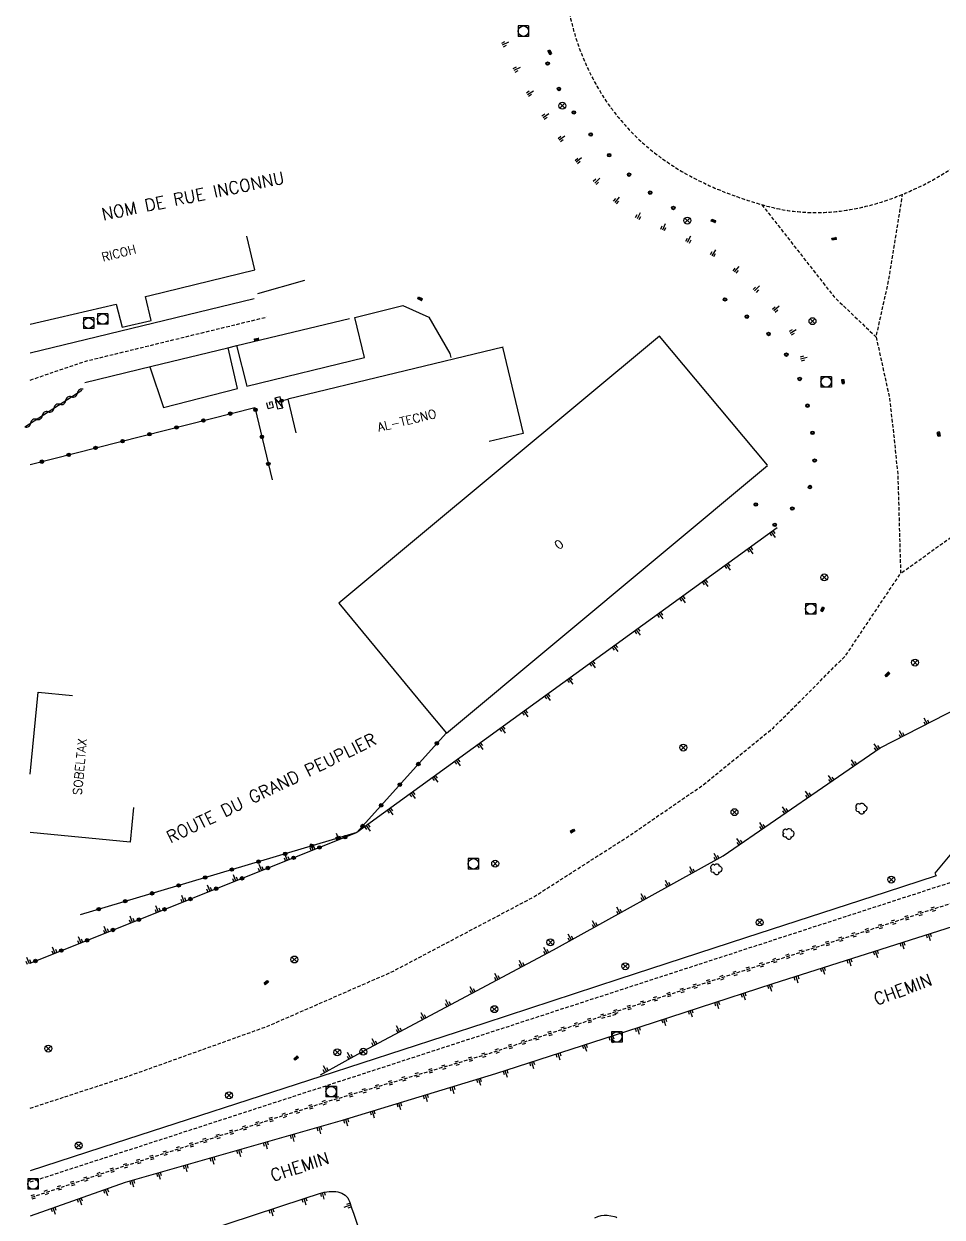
# Model space of a CAD drawing. Header units: millimetres. Extents: x 132999 to 134001, y 131000 to 132000.
# Drawn here: x 132999.1 to 133131.2, y 131480.1 to 131651.8 of the extents above; entities that cross this region are included whole.
import ezdxf
from ezdxf.enums import TextEntityAlignment as Align

# ---------------------------------------------------------------- set-up
doc = ezdxf.new("R2010")
doc.units = ezdxf.units.MM
doc.linetypes.add('DASHED', pattern=[0.75, 0.5, -0.25])
doc.layers.get('0').update_dxf_attribs({"linetype": 'CONTINUOUS'})
for name, color, linetype in [('W0001', 6, 'DASHED'), ('W0008', 7, 'CONTINUOUS'), ('W0100', 7, 'CONTINUOUS'), ('W0112', 1, 'DASHED'), ('W0211', 2, 'CONTINUOUS'), ('W0220', 5, 'DASHED'), ('W0300', 7, 'CONTINUOUS'), ('W0302', 3, 'CONTINUOUS'), ('W0310', 3, 'CONTINUOUS'), ('W0322', 7, 'CONTINUOUS'), ('W0400', 7, 'CONTINUOUS'), ('W0420', 7, 'CONTINUOUS'), ('W0432', 7, 'CONTINUOUS'), ('W0469', 7, 'CONTINUOUS'), ('W0984', 7, 'CONTINUOUS'), ('W0989', 7, 'CONTINUOUS'), ('W0991', 7, 'CONTINUOUS')]:
    doc.layers.add(name, color=color, linetype=linetype)
doc.styles.get("Standard").update_dxf_attribs({"font": 'romans.shx', "width": 0.85})

# ---------------------------------------------------------------- blocks, each defined once
blk = doc.blocks.new('t211o')
at = {"color": 0, "linetype": 'Continuous'}
for p, q in [((-0.29, 0.5), (-0.29, 0)), ((0, 1), (0, 0)), ((0.29, 0.5), (0.29, 0))]:
    blk.add_line(p, q, dxfattribs=at)
blk = doc.blocks.new('T400')
for p, q in [((-0.15, 0.3), (0.15, 0.3)), ((-0.15, -0.25), (-0.15, 0.3)), ((-0.15, 0.15), (0.15, 0.15)), ((-0.15, 0), (0.15, 0)), ((0.15, 0.3), (0.15, -0.25)), ((-0.15, -0.15), (0.15, -0.15)), ((-0.15, -0.25), (-0.15, -0.3)), ((-0.15, -0.3), (0.15, -0.3)), ((0.15, -0.3), (0.15, -0.25))]:
    blk.add_line(p, q)
blk = doc.blocks.new('T420')
for p, q in [((0.75, 0.75), (-0.75, 0.75)), ((-0.75, 0.75), (-0.75, -0.75)), ((0.75, 0.75), (0.75, -0.75)), ((0.75, -0.75), (-0.75, -0.75))]:
    blk.add_line(p, q)
blk.add_ellipse((0, 0), major_axis=(-0.53, 0.53), ratio=1, start_param=3.926991, end_param=10.210176)
blk = doc.blocks.new('T300')
for p, q in [((-0.8, 0.51), (-0.86, 0.34)), ((-0.86, 0.34), (-0.86, 0.17)), ((-0.86, 0.17), (-0.74, 0.06)), ((-0.69, 0.63), (-0.8, 0.51)), ((-0.8, -0.06), (-0.74, 0.06)), ((-0.74, 0.06), (-0.69, 0.11)), ((-0.57, 0.69), (-0.69, 0.63)), ((-0.46, 0.69), (-0.57, 0.69)), ((-0.29, 0.63), (-0.46, 0.69)), ((-0.29, 0.63), (-0.17, 0.74)), ((-0.23, 0.57), (-0.29, 0.63)), ((-0.17, 0.74), (-0.06, 0.8)), ((-0.06, 0.8), (0.06, 0.8)), ((0.06, 0.8), (0.23, 0.74)), ((0.23, 0.74), (0.34, 0.63)), ((0.34, 0.63), (0.4, 0.51)), ((0.46, 0.46), (0.34, 0.46)), ((0.4, 0.51), (0.4, 0.46)), ((0.57, 0.4), (0.46, 0.46)), ((0.57, 0.4), (0.69, 0.29)), ((0.69, 0.29), (0.74, 0.17)), ((0.74, 0.06), (0.69, -0.17)), ((0.74, 0.17), (0.74, 0.06)), ((-0.8, -0.17), (-0.8, -0.06)), ((-0.8, -0.23), (-0.8, -0.17)), ((-0.74, -0.34), (-0.8, -0.23)), ((-0.69, -0.4), (-0.74, -0.34)), ((-0.51, -0.46), (-0.69, -0.4)), ((-0.4, -0.46), (-0.51, -0.46)), ((-0.4, -0.46), (-0.34, -0.46)), ((-0.34, -0.46), (-0.34, -0.4)), ((-0.34, -0.51), (-0.34, -0.46)), ((-0.29, -0.63), (-0.34, -0.51)), ((-0.17, -0.74), (-0.29, -0.63)), ((-0.06, -0.8), (-0.17, -0.74)), ((0.06, -0.8), (-0.06, -0.8)), ((0.17, -0.74), (0.06, -0.8)), ((0.23, -0.69), (0.17, -0.74)), ((0.29, -0.46), (0.23, -0.46)), ((0.29, -0.63), (0.23, -0.69)), ((0.46, -0.4), (0.29, -0.46)), ((0.34, -0.51), (0.29, -0.63)), ((0.34, -0.51), (0.34, -0.46)), ((0.57, -0.34), (0.46, -0.4)), ((0.63, -0.29), (0.57, -0.34)), ((0.69, -0.17), (0.63, -0.29))]:
    blk.add_line(p, q)
blk = doc.blocks.new('T432')
at = {"flags": 128}
for points in [[(-0.4, 2.1), (-0.4, 1.3)], [(-0.39, 2.1), (0.41, 2.1)], [(0.8, 0.8), (-0.8, 0.8)], [(-0.8, 0.8), (-0.8, 0)], [(0.8, 0.8), (-0.8, 0)], [(-0.8, 0), (0.8, 0)], [(-0.4, 1.3), (0.4, 1.3)], [(0, 1.7), (0.4, 1.7)], [(0.4, 1.3), (0.4, 1.7)], [(0.8, 0), (0.8, 0.8)]]:
    blk.add_lwpolyline(points, dxfattribs=at)
blk = doc.blocks.new('t322o')
at = {"color": 0, "linetype": 'Continuous'}
for radius in [0.25, 0.15]:
    blk.add_circle((0, 0), radius, dxfattribs=at)
blk = doc.blocks.new('t310o')
at = {"color": 0, "linetype": 'Continuous'}
for centre, start, end in [((-0.5, 0.38), 216.8699, 323.1304), ((0.5, -0.37), 36.8699, 143.1303)]:
    blk.add_arc(centre, 0.625, start, end, dxfattribs=at)
blk = doc.blocks.new('t220o')
at = {"color": 0, "linetype": 'Continuous'}
for p, q in [((-0.25, 0.25), (0.25, 0.25)), ((-0.25, -0.25), (0.25, -0.25))]:
    blk.add_line(p, q, dxfattribs=at)
blk = doc.blocks.new('T469')
at = {"color": 0, "linetype": 'Continuous', "flags": 128}
for points in [[(-0.35, 0.35), (0.35, -0.35)], [(-0.35, -0.35), (0.35, 0.35)]]:
    blk.add_lwpolyline(points, dxfattribs=at)
at = {"color": 0, "linetype": 'Continuous'}
blk.add_circle((0, 0), 0.5, dxfattribs=at)

msp = doc.modelspace()

# ---------------------------------------------------------------- linework, layer by layer
at = {"layer": 'W0001', "flags": 128}
msp.add_lwpolyline([(133089.61, 131689.07), (133089.35, 131688.9), (133089.1, 131688.72), (133088.84, 131688.54), (133088.59, 131688.35), (133088.35, 131688.17), (133088.1, 131687.98), (133087.86, 131687.79), (133087.62, 131687.59), (133087.38, 131687.4), (133087.15, 131687.2), (133086.92, 131687), (133086.69, 131686.8), (133086.46, 131686.59), (133086.24, 131686.38), (133086.02, 131686.17), (133085.8, 131685.96), (133085.58, 131685.75), (133085.37, 131685.53), (133085.16, 131685.31), (133084.95, 131685.09), (133084.75, 131684.87), (133084.55, 131684.64), (133084.35, 131684.41), (133084.15, 131684.18), (133083.96, 131683.95), (133083.77, 131683.71), (133083.58, 131683.48), (133083.39, 131683.24), (133083.21, 131683), (133083.03, 131682.75), (133082.86, 131682.51), (133082.68, 131682.26), (133082.51, 131682.01), (133082.35, 131681.76), (133082.18, 131681.5), (133082.02, 131681.25), (133081.86, 131680.99), (133081.71, 131680.73), (133081.56, 131680.46), (133081.41, 131680.2), (133081.26, 131679.93), (133081.12, 131679.67), (133080.98, 131679.4), (133080.84, 131679.12), (133080.71, 131678.85), (133080.58, 131678.57), (133080.45, 131678.3), (133080.32, 131678.02), (133080.2, 131677.74), (133080.08, 131677.45), (133079.97, 131677.17), (133079.85, 131676.88), (133079.74, 131676.6), (133079.64, 131676.31), (133079.53, 131676.01), (133079.43, 131675.72), (133079.34, 131675.43), (133079.24, 131675.13), (133079.15, 131674.83), (133079.06, 131674.54), (133078.98, 131674.26), (133078.91, 131673.99), (133078.83, 131673.72), (133078.76, 131673.44), (133078.68, 131673.17), (133078.61, 131672.9), (133078.54, 131672.62), (133078.47, 131672.35), (133078.4, 131672.08), (133078.33, 131671.8), (133078.27, 131671.53), (133078.2, 131671.26), (133078.14, 131670.98), (133078.08, 131670.71), (133078.02, 131670.43), (133077.96, 131670.16), (133077.9, 131669.88), (133077.84, 131669.61), (133077.79, 131669.33), (133077.74, 131669.06), (133077.68, 131668.78), (133077.63, 131668.51), (133077.59, 131668.23), (133077.54, 131667.95), (133077.49, 131667.68), (133077.45, 131667.4), (133077.41, 131667.12), (133077.36, 131666.85), (133077.32, 131666.57), (133077.29, 131666.29), (133077.25, 131666.02), (133077.22, 131665.74), (133077.18, 131665.46), (133077.15, 131665.18), (133077.12, 131664.91), (133077.09, 131664.63), (133077.07, 131664.35), (133077.04, 131664.07), (133077.02, 131663.79), (133077, 131663.51), (133076.98, 131663.24), (133076.96, 131662.96), (133076.95, 131662.68), (133076.93, 131662.4), (133076.92, 131662.12), (133076.91, 131661.84), (133076.9, 131661.56), (133076.9, 131661.28), (133076.89, 131661), (133076.89, 131660.72), (133076.89, 131660.44), (133076.89, 131660.16), (133076.9, 131659.88), (133076.9, 131659.6), (133076.91, 131659.32), (133076.92, 131659.04), (133076.93, 131658.76), (133076.95, 131658.48), (133076.97, 131658.19), (133076.98, 131657.91), (133077, 131657.63), (133077.03, 131657.35), (133077.05, 131657.07), (133077.08, 131656.79), (133077.11, 131656.51), (133077.14, 131656.23), (133077.17, 131655.95), (133077.21, 131655.66), (133077.25, 131655.38), (133077.29, 131655.1), (133077.33, 131654.82), (133077.38, 131654.54), (133077.42, 131654.26), (133077.47, 131653.98), (133077.53, 131653.7), (133077.58, 131653.42), (133077.64, 131653.13), (133077.7, 131652.85), (133077.76, 131652.57), (133077.82, 131652.29), (133077.89, 131652.01), (133077.96, 131651.73), (133078.03, 131651.45), (133078.11, 131651.17), (133078.18, 131650.89), (133078.26, 131650.61), (133078.34, 131650.33), (133078.43, 131650.05), (133078.51, 131649.77), (133078.6, 131649.49), (133078.7, 131649.21), (133078.79, 131648.94), (133078.89, 131648.66), (133078.99, 131648.38), (133079.09, 131648.1), (133079.19, 131647.82), (133079.3, 131647.55), (133079.41, 131647.27), (133079.52, 131646.99), (133079.64, 131646.72), (133079.76, 131646.44), (133079.88, 131646.16), (133080, 131645.89), (133080.13, 131645.61), (133080.26, 131645.34), (133080.39, 131645.06), (133080.52, 131644.79), (133080.66, 131644.52), (133080.8, 131644.24), (133080.94, 131643.97), (133081.09, 131643.7), (133081.23, 131643.42), (133081.38, 131643.15), (133081.54, 131642.88), (133081.69, 131642.61), (133081.85, 131642.34), (133082.01, 131642.08), (133082.17, 131641.81), (133082.34, 131641.55), (133082.5, 131641.29), (133082.67, 131641.03), (133082.84, 131640.78), (133083.01, 131640.53), (133083.18, 131640.28), (133083.36, 131640.03), (133083.53, 131639.79), (133083.71, 131639.54), (133083.89, 131639.3), (133084.08, 131639.06), (133084.26, 131638.83), (133084.44, 131638.59), (133084.63, 131638.36), (133084.82, 131638.13), (133085.01, 131637.91), (133085.2, 131637.68), (133085.4, 131637.46), (133085.59, 131637.24), (133085.79, 131637.02), (133085.99, 131636.81), (133086.19, 131636.59), (133086.39, 131636.38), (133086.59, 131636.17), (133086.8, 131635.97), (133087, 131635.76), (133087.21, 131635.56), (133087.42, 131635.36), (133087.63, 131635.16), (133087.84, 131634.96), (133088.05, 131634.77), (133088.27, 131634.58), (133088.49, 131634.39), (133088.7, 131634.2), (133088.92, 131634.02), (133089.14, 131633.84), (133089.36, 131633.65), (133089.58, 131633.48), (133089.81, 131633.3), (133090.03, 131633.12), (133090.26, 131632.95), (133090.49, 131632.78), (133090.71, 131632.61), (133090.94, 131632.45), (133091.17, 131632.28), (133091.4, 131632.12), (133091.64, 131631.96), (133091.87, 131631.8), (133092.11, 131631.64), (133092.34, 131631.49), (133092.58, 131631.34), (133092.82, 131631.19), (133093.06, 131631.04), (133093.29, 131630.89), (133093.54, 131630.74), (133093.78, 131630.6), (133094.02, 131630.46), (133094.26, 131630.32), (133094.51, 131630.18), (133094.75, 131630.05), (133095, 131629.91), (133095.25, 131629.78), (133095.49, 131629.65), (133095.74, 131629.52), (133095.99, 131629.39), (133096.24, 131629.26), (133096.49, 131629.14), (133096.74, 131629.02), (133097, 131628.9), (133097.25, 131628.78), (133097.5, 131628.66), (133097.76, 131628.54), (133098.01, 131628.43), (133098.27, 131628.32), (133098.52, 131628.2), (133098.78, 131628.09), (133099.04, 131627.98), (133099.3, 131627.88), (133099.56, 131627.77), (133099.82, 131627.67), (133100.08, 131627.56), (133100.34, 131627.46), (133100.6, 131627.36), (133100.86, 131627.26), (133101.12, 131627.17), (133101.39, 131627.07), (133101.65, 131626.97), (133101.92, 131626.88), (133102.18, 131626.79), (133102.45, 131626.7), (133102.71, 131626.61), (133102.98, 131626.52), (133103.24, 131626.43), (133103.51, 131626.35), (133103.78, 131626.26), (133104.05, 131626.18), (133104.32, 131626.09), (133104.58, 131626.01), (133104.85, 131625.93), (133105.12, 131625.85), (133105.4, 131625.77), (133105.69, 131625.69), (133105.99, 131625.61), (133106.29, 131625.53), (133106.58, 131625.46), (133106.88, 131625.39), (133107.18, 131625.32), (133107.47, 131625.26), (133107.77, 131625.2), (133108.07, 131625.14), (133108.36, 131625.09), (133108.66, 131625.04), (133108.96, 131624.99), (133109.25, 131624.95), (133109.55, 131624.91), (133109.84, 131624.87), (133110.14, 131624.84), (133110.44, 131624.81), (133110.73, 131624.78), (133111.03, 131624.76), (133111.32, 131624.74), (133111.62, 131624.72), (133111.91, 131624.71), (133112.2, 131624.7), (133112.5, 131624.69), (133112.79, 131624.68), (133113.08, 131624.68), (133113.38, 131624.68), (133113.67, 131624.69), (133113.96, 131624.7), (133114.25, 131624.71), (133114.54, 131624.72), (133114.83, 131624.74), (133115.12, 131624.76), (133115.41, 131624.78), (133115.7, 131624.8), (133115.99, 131624.83), (133116.28, 131624.86), (133116.57, 131624.9), (133116.85, 131624.93), (133117.14, 131624.97), (133117.43, 131625.01), (133117.71, 131625.06), (133118, 131625.11), (133118.28, 131625.16), (133118.57, 131625.21), (133118.85, 131625.26), (133119.13, 131625.32), (133119.42, 131625.38), (133119.7, 131625.44), (133119.98, 131625.51), (133120.26, 131625.58), (133120.54, 131625.65), (133120.82, 131625.72), (133121.1, 131625.79), (133121.38, 131625.87), (133121.66, 131625.95), (133121.93, 131626.03), (133122.21, 131626.11), (133122.49, 131626.2), (133122.76, 131626.29), (133123.04, 131626.38), (133123.31, 131626.47), (133123.59, 131626.57), (133123.86, 131626.66), (133124.13, 131626.76), (133124.4, 131626.86), (133124.67, 131626.97), (133124.94, 131627.07), (133125.21, 131627.18), (133125.47, 131627.28), (133125.74, 131627.39), (133126, 131627.5), (133126.26, 131627.61), (133126.52, 131627.73), (133126.78, 131627.84), (133127.04, 131627.96), (133127.3, 131628.08), (133127.56, 131628.2), (133127.82, 131628.32), (133128.07, 131628.44), (133128.33, 131628.57), (133128.58, 131628.69), (133128.83, 131628.82), (133129.08, 131628.95), (133129.33, 131629.08), (133129.58, 131629.21), (133129.83, 131629.35), (133130.07, 131629.49), (133130.32, 131629.62), (133130.56, 131629.76), (133130.81, 131629.9), (133131.05, 131630.05), (133131.29, 131630.19), (133131.53, 131630.34), (133131.77, 131630.49), (133132, 131630.64), (133132.24, 131630.79), (133132.48, 131630.94), (133132.71, 131631.1), (133132.94, 131631.25), (133133.17, 131631.41), (133133.4, 131631.57), (133133.63, 131631.73), (133133.86, 131631.9), (133134.09, 131632.06), (133134.31, 131632.23), (133134.54, 131632.4), (133134.76, 131632.57), (133134.98, 131632.74), (133135.2, 131632.91), (133135.42, 131633.09), (133135.64, 131633.26), (133135.85, 131633.44), (133136.07, 131633.62), (133136.28, 131633.81), (133136.5, 131633.99), (133136.71, 131634.17), (133136.92, 131634.36), (133137.13, 131634.55), (133137.33, 131634.74), (133137.54, 131634.93), (133137.74, 131635.13), (133137.95, 131635.32), (133138.15, 131635.52), (133138.35, 131635.72), (133138.55, 131635.92), (133138.75, 131636.12), (133138.95, 131636.32), (133139.14, 131636.53), (133139.33, 131636.74), (133139.53, 131636.95), (133139.72, 131637.16), (133139.91, 131637.37), (133140.1, 131637.58), (133140.28, 131637.8), (133140.47, 131638.02), (133140.65, 131638.23), (133140.84, 131638.46), (133141.02, 131638.68), (133141.2, 131638.9), (133141.38, 131639.13), (133141.55, 131639.35), (133141.73, 131639.58), (133141.9, 131639.81), (133142.08, 131640.04), (133142.25, 131640.28), (133142.42, 131640.51), (133142.58, 131640.75), (133142.75, 131640.99), (133142.92, 131641.23), (133143.08, 131641.47), (133143.25, 131641.72), (133143.41, 131641.97), (133143.57, 131642.22), (133143.73, 131642.46), (133143.88, 131642.71), (133144.03, 131642.97), (133144.18, 131643.22), (133144.33, 131643.47), (133144.48, 131643.72), (133144.62, 131643.98), (133144.76, 131644.23), (133144.9, 131644.49), (133145.04, 131644.75), (133145.17, 131645.01), (133145.3, 131645.26), (133145.43, 131645.52), (133145.56, 131645.78), (133145.68, 131646.05), (133145.8, 131646.31), (133145.92, 131646.57), (133146.04, 131646.83), (133146.16, 131647.1), (133146.27, 131647.36), (133146.38, 131647.63), (133146.48, 131647.9), (133146.59, 131648.17), (133146.69, 131648.43), (133146.79, 131648.7), (133146.89, 131648.97), (133146.99, 131649.24), (133147.08, 131649.51), (133147.17, 131649.79), (133147.26, 131650.06), (133147.34, 131650.33), (133147.43, 131650.61), (133147.51, 131650.88), (133147.59, 131651.16), (133147.66, 131651.43), (133147.74, 131651.71), (133147.81, 131651.99), (133147.88, 131652.27), (133147.95, 131652.55), (133148.01, 131652.82), (133148.07, 131653.1), (133148.13, 131653.39), (133148.19, 131653.67), (133148.24, 131653.95), (133148.29, 131654.23), (133148.34, 131654.51), (133148.39, 131654.8), (133148.44, 131655.08), (133148.48, 131655.37), (133148.52, 131655.65), (133148.56, 131655.94), (133148.59, 131656.22), (133148.63, 131656.51), (133148.66, 131656.8), (133148.69, 131657.08), (133148.71, 131657.37), (133148.74, 131657.66), (133148.76, 131657.95), (133148.78, 131658.24), (133148.8, 131658.53), (133148.81, 131658.82), (133148.82, 131659.11), (133148.83, 131659.4), (133148.84, 131659.69), (133148.85, 131659.99), (133148.85, 131660.28), (133148.85, 131660.57), (133148.85, 131660.87), (133148.85, 131661.16), (133148.84, 131661.45), (133148.83, 131661.74), (133148.82, 131662.03), (133148.81, 131662.32), (133148.8, 131662.61), (133148.78, 131662.89), (133148.76, 131663.18), (133148.75, 131663.47), (133148.72, 131663.76), (133148.7, 131664.04), (133148.67, 131664.33), (133148.65, 131664.61), (133148.62, 131664.9), (133148.59, 131665.18), (133148.55, 131665.46), (133148.52, 131665.75), (133148.48, 131666.03), (133148.44, 131666.31), (133148.4, 131666.59), (133148.35, 131666.87), (133148.31, 131667.15), (133148.26, 131667.43), (133148.21, 131667.71), (133148.16, 131667.99), (133148.1, 131668.27), (133148.05, 131668.55), (133147.99, 131668.83), (133147.93, 131669.1), (133147.87, 131669.38), (133147.8, 131669.65), (133147.74, 131669.93), (133147.67, 131670.2), (133147.6, 131670.48), (133147.53, 131670.75), (133147.45, 131671.02), (133147.37, 131671.29), (133147.29, 131671.57), (133147.21, 131671.84), (133147.13, 131672.11), (133147.04, 131672.38), (133146.96, 131672.64), (133146.87, 131672.91), (133146.78, 131673.18), (133146.68, 131673.45), (133146.59, 131673.71), (133146.49, 131673.98), (133146.39, 131674.24), (133146.29, 131674.51), (133146.18, 131674.77), (133146.08, 131675.03), (133145.97, 131675.29), (133145.86, 131675.56), (133145.74, 131675.82), (133145.63, 131676.08), (133145.51, 131676.34), (133145.39, 131676.59), (133145.27, 131676.85), (133145.15, 131677.11), (133145.02, 131677.36), (133144.9, 131677.62), (133144.77, 131677.87), (133144.64, 131678.13), (133144.5, 131678.38), (133144.37, 131678.63), (133144.23, 131678.88), (133144.09, 131679.13), (133143.95, 131679.38), (133143.8, 131679.63), (133143.66, 131679.88), (133143.51, 131680.13), (133143.36, 131680.37), (133143.2, 131680.62), (133143.05, 131680.86), (133142.89, 131681.11), (133142.73, 131681.35), (133142.57, 131681.59), (133142.41, 131681.83), (133142.24, 131682.07), (133142.08, 131682.31), (133141.91, 131682.55), (133141.74, 131682.79), (133141.56, 131683.03), (133141.39, 131683.26), (133141.21, 131683.49), (133141.04, 131683.73), (133140.86, 131683.96), (133140.68, 131684.18), (133140.5, 131684.41), (133140.31, 131684.64), (133140.13, 131684.86), (133139.94, 131685.08), (133139.76, 131685.31), (133139.57, 131685.53), (133139.38, 131685.74), (133139.18, 131685.96), (133138.99, 131686.17), (133138.8, 131686.39), (133138.6, 131686.6), (133138.4, 131686.81), (133138.2, 131687.02), (133138, 131687.22), (133137.79, 131687.43), (133137.59, 131687.63), (133137.38, 131687.83), (133137.18, 131688.03), (133136.97, 131688.23), (133136.75, 131688.43), (133136.54, 131688.62), (133136.33, 131688.81), (133136.11, 131689), (133135.89, 131689.19), (133135.67, 131689.38), (133135.45, 131689.56), (133135.23, 131689.74), (133135, 131689.93), (133134.77, 131690.1), (133134.55, 131690.28), (133134.32, 131690.46), (133134.08, 131690.63), (133133.85, 131690.8), (133133.62, 131690.97), (133133.38, 131691.13), (133133.14, 131691.3), (133132.9, 131691.46), (133132.66, 131691.62), (133132.41, 131691.78), (133132.17, 131691.94), (133131.92, 131692.09), (133131.67, 131692.24), (133131.42, 131692.39), (133131.17, 131692.54), (133130.92, 131692.68), (133130.66, 131692.83), (133130.4, 131692.97), (133130.15, 131693.1), (133129.88, 131693.24), (133129.62, 131693.37), (133129.36, 131693.5), (133129.09, 131693.63), (133128.83, 131693.76), (133128.56, 131693.88), (133128.29, 131694), (133128.01, 131694.12), (133127.74, 131694.24), (133127.46, 131694.35), (133127.19, 131694.47), (133126.91, 131694.57), (133126.63, 131694.68), (133126.35, 131694.78), (133126.06, 131694.89), (133125.78, 131694.99), (133125.49, 131695.08), (133125.2, 131695.18), (133124.91, 131695.27), (133124.62, 131695.36), (133124.33, 131695.44), (133124.03, 131695.53), (133123.75, 131695.6), (133123.47, 131695.68), (133123.18, 131695.75), (133122.9, 131695.83), (133122.62, 131695.9), (133122.33, 131695.96), (133122.05, 131696.03), (133121.77, 131696.09), (133121.49, 131696.16), (133121.2, 131696.22), (133120.92, 131696.27), (133120.64, 131696.33), (133120.35, 131696.38), (133120.07, 131696.44), (133119.79, 131696.49), (133119.5, 131696.53), (133119.22, 131696.58), (133118.94, 131696.62), (133118.66, 131696.67), (133118.37, 131696.71), (133118.09, 131696.74), (133117.81, 131696.78), (133117.52, 131696.81), (133117.24, 131696.85), (133116.96, 131696.88), (133116.68, 131696.9), (133116.39, 131696.93), (133116.11, 131696.95), (133115.83, 131696.98), (133115.55, 131697), (133115.26, 131697.01), (133114.98, 131697.03), (133114.7, 131697.04), (133114.42, 131697.05), (133114.14, 131697.06), (133113.85, 131697.07), (133113.57, 131697.08), (133113.29, 131697.08), (133113.01, 131697.08), (133112.73, 131697.08), (133112.45, 131697.08), (133112.16, 131697.07), (133111.88, 131697.07), (133111.6, 131697.06), (133111.32, 131697.05), (133111.04, 131697.04), (133110.76, 131697.02), (133110.48, 131697), (133110.2, 131696.98), (133109.92, 131696.96), (133109.64, 131696.94), (133109.36, 131696.92), (133109.08, 131696.89), (133108.8, 131696.86), (133108.52, 131696.83), (133108.24, 131696.79), (133107.96, 131696.76), (133107.68, 131696.72), (133107.4, 131696.68), (133107.13, 131696.64), (133106.85, 131696.6), (133106.57, 131696.55), (133106.29, 131696.5), (133106.01, 131696.46), (133105.74, 131696.4), (133105.46, 131696.35), (133105.18, 131696.29), (133104.91, 131696.24), (133104.63, 131696.18), (133104.35, 131696.12), (133104.08, 131696.05), (133103.8, 131695.99), (133103.53, 131695.92), (133103.25, 131695.85), (133102.98, 131695.78), (133102.7, 131695.7), (133102.43, 131695.63), (133102.15, 131695.55), (133101.88, 131695.47), (133101.61, 131695.39), (133101.33, 131695.3), (133101.06, 131695.22), (133100.79, 131695.13), (133100.52, 131695.04), (133100.24, 131694.95), (133099.97, 131694.85), (133099.7, 131694.76), (133099.43, 131694.66), (133099.16, 131694.56), (133098.89, 131694.46), (133098.62, 131694.36), (133098.35, 131694.25), (133098.08, 131694.14), (133097.81, 131694.03), (133097.54, 131693.92), (133097.27, 131693.81), (133097.01, 131693.69), (133096.74, 131693.58), (133096.47, 131693.46), (133095.92, 131693.21), (133089.87, 131689.25)], close=True, dxfattribs=at)
for points in [[(133105.27, 131625.81), (133115.66, 131612.56), (133121.72, 131606.76), (133123.55, 131615), (133125.53, 131627.31)], [(133000, 131600.58), (133008.01, 131603.31), (133034.05, 131609.66)], [(133121.72, 131606.76), (133123.61, 131598.15), (133124.32, 131592.05), (133124.84, 131586.86), (133125.24, 131572.75), (133136.05, 131580.51), (133140.5, 131585.37), (133143.58, 131589.01), (133145.27, 131592.23), (133146.99, 131595.88), (133148.72, 131598.33), (133151.7, 131601.23), (133154.12, 131603.09), (133158.12, 131605.35), (133161.08, 131606.33), (133165.03, 131607.03), (133171.05, 131607.75), (133175.87, 131608.28)], [(133000, 131495.8), (133014.37, 131500.5), (133034.05, 131507.55), (133052.03, 131515.41), (133072.36, 131526.15), (133086.02, 131534.88), (133096.77, 131542.27), (133106.95, 131550.55), (133117.34, 131560.93), (133125.24, 131572.75)], [(133000, 131485.18), (133030.73, 131495.17), (133116.19, 131523.01), (133149.43, 131533.81), (133167.7, 131539.74)]]:
    msp.add_lwpolyline(points, dxfattribs=at)
at = {"layer": 'W0008', "flags": 128}
for points in [[(133032.22, 131612.28), (133000, 131604.44)], [(133029.69, 131605.54), (133031.14, 131599.68), (133048.08, 131603.83), (133046.69, 131609.58), (133053.6, 131611.31), (133057.37, 131609.64), (133060.39, 131604.4), (133060.54, 131603.83)], [(133007.87, 131600.21), (133017.5, 131602.56), (133028.42, 131605.2), (133029.71, 131605.56), (133045.95, 131609.45)], [(133017.22, 131602.49), (133019.16, 131596.64), (133029.81, 131599.36), (133028.45, 131605.2)], [(133179.01, 131596.51), (133171.62, 131586.26), (133159.03, 131568.78), (133152.82, 131560.1), (133136.14, 131536.81), (133130.17, 131529.61), (133130.38, 131529.21), (133123.16, 131526.88), (133102.93, 131520.29), (133084.68, 131514.34), (133065.43, 131508.05), (133041.83, 131500.36), (133012.22, 131490.75), (133000, 131486.76)]]:
    msp.add_lwpolyline(points, dxfattribs=at)
at = {"layer": 'W0100', "flags": 128}
for points in [[(133000, 131608.61), (133012.37, 131611.52), (133013.23, 131608.18), (133017.38, 131609.15), (133016.58, 131612.6), (133017.18, 131612.74), (133032.33, 131616.43), (133031.14, 131621.29)], [(133106.11, 131588.34), (133090.54, 131606.91), (133044.42, 131568.49), (133056.69, 131553.62), (133059.89, 131549.78), (133106.11, 131588.3)], [(133068.03, 131605.32), (133037.06, 131597.82), (133038.23, 131592.96)], [(133067.95, 131605.31), (133070.92, 131592.9), (133066.05, 131591.74)], [(133000, 131543.84), (133001.11, 131555.64), (133006.08, 131555.17)], [(133014.85, 131539.07), (133014.37, 131534.09), (133000, 131535.47)]]:
    msp.add_lwpolyline(points, dxfattribs=at)
at = {"layer": 'W0112', "flags": 128}
msp.add_lwpolyline([(133084.25, 131509.25), (133082.83, 131508.86)], dxfattribs=at)
at = {"layer": 'W0211', "flags": 128}
for points in [[(133107.48, 131579.33), (133097.19, 131571.86), (133046.98, 131535.46)], [(133041.74, 131500.57), (133047.99, 131504.06), (133075.28, 131518.59), (133099.71, 131532.09), (133122.32, 131547.63), (133137.57, 131555.45)], [(133160.88, 131530.26), (133140.04, 131524.25), (133106.84, 131513.68), (133085.64, 131506.79), (133066.96, 131500.73), (133044.88, 131494.01), (133013.67, 131485.1), (133000, 131480.27)], [(133017.66, 131475.63), (133039.39, 131482.79), (133041.61, 131483.52), (133041.96, 131483.62), (133042.31, 131483.7), (133042.67, 131483.77), (133043.02, 131483.81), (133043.33, 131483.82), (133043.65, 131483.82), (133043.95, 131483.79), (133044.26, 131483.75), (133044.54, 131483.68), (133044.81, 131483.57), (133045.06, 131483.43), (133045.3, 131483.27), (133045.49, 131483.08), (133045.67, 131482.87), (133045.81, 131482.63), (133045.92, 131482.38), (133046.29, 131481.33), (133046.5, 131480.69), (133049.24, 131472.38)], [(133081.22, 131480.02), (133081.67, 131480.21), (133082.15, 131480.34), (133082.58, 131480.4), (133083.01, 131480.39), (133083.55, 131480.32), (133084.08, 131480.21), (133084.25, 131480.14), (133084.41, 131480.04)]]:
    msp.add_lwpolyline(points, dxfattribs=at)
at = {"layer": 'W0220', "flags": 128}
msp.add_lwpolyline([(133161.35, 131534.5), (133139.33, 131527.49), (133124.16, 131522.53), (133106.83, 131516.91), (133085.11, 131509.94), (133066.38, 131503.74), (133042.57, 131496.66), (133013.36, 131487.38), (133000, 131482.89)], dxfattribs=at)
at = {"layer": 'W0302', "flags": 128}
msp.add_lwpolyline([(133039.48, 131614.89), (133032.71, 131612.97)], dxfattribs=at)
at = {"layer": 'W0310', "flags": 128}
msp.add_lwpolyline([(132999.21, 131593.84), (133007.43, 131599.13)], dxfattribs=at)
at = {"layer": 'W0322', "flags": 128}
for points in [[(133035.26, 131597.38), (133037.05, 131597.82)], [(133000, 131588.41), (133032.32, 131596.64), (133034.8, 131586.23)], [(133059.85, 131549.78), (133046.98, 131535.46), (133007.18, 131523.64)], [(133000, 131516.68), (133046.94, 131535.45)]]:
    msp.add_lwpolyline(points, dxfattribs=at)

# ---------------------------------------------------------------- block references
at = {"layer": 'W0211'}
for p, rotation in [((133067.92, 131648.76), 295.2029916154211), ((133069.58, 131645.12), 296.6893287992521), ((133071.54, 131641.64), 301.9530609241802), ((133073.79, 131638.33), 305.0054431447975), ((133076.12, 131635.08), 306.5292847336339), ((133078.57, 131631.92), 309.3480531514323), ((133081.22, 131628.92), 313.4628476073413), ((133084.1, 131626.14), 318.8196549660149), ((133087.31, 131623.78), 331.8153341639439), ((133090.96, 131622.15), 336.232411425327), ((133094.55, 131620.38), 333.1850963320279), ((133098.06, 131618.46), 328.2438369384587), ((133101.3, 131616.13), 320.108616739346), ((133104.23, 131613.4), 316.2968948595648), ((133107.01, 131610.53), 311.0825956314376), ((133109.35, 131607.29), 300.064989351513), ((133110.84, 131603.6), 283.7136226331353), ((133106.67, 131578.74), 215.941441832621), ((133103.43, 131576.39), 215.941441832621), ((133100.19, 131574.04), 215.941441832621), ((133096.95, 131571.7), 215.9414418326744), ((133093.72, 131569.35), 215.9414418326744), ((133090.48, 131567), 215.9414418326744), ((133087.24, 131564.65), 215.9414418326744), ((133084, 131562.3), 215.9414418326744), ((133080.76, 131559.96), 215.9414418326744), ((133077.52, 131557.61), 215.9414418326744), ((133074.29, 131555.26), 215.9414418326744), ((133071.05, 131552.91), 215.9414418326744), ((133129.06, 131551.09), 27.15998144985916), ((133067.81, 131550.56), 215.9414418326744), ((133125.5, 131549.26), 27.15998144985916), ((133064.57, 131548.22), 215.9414418326744), ((133121.97, 131547.39), 34.49114876744702), ((133061.33, 131545.87), 215.9414418326744), ((133118.67, 131545.12), 34.49114876744702), ((133058.09, 131543.52), 215.9414418326744), ((133115.38, 131542.86), 34.49114876744702), ((133054.85, 131541.17), 215.9414418326744), ((133112.08, 131540.59), 34.49114876744702), ((133051.62, 131538.83), 215.9414418326744), ((133108.78, 131538.33), 34.49114876744702), ((133044.39, 131534.43), 21.79332545002871), ((133048.38, 131536.48), 215.9414418326744), ((133105.48, 131536.06), 34.49114876744702), ((133040.68, 131532.95), 21.79332545002871), ((133102.19, 131533.8), 34.49114876744702), ((133036.97, 131531.46), 21.79332545002871), ((133098.84, 131531.61), 28.93503401333256), ((133033.25, 131529.98), 21.79332545002871), ((133095.34, 131529.68), 28.93503401333256), ((133029.54, 131528.49), 21.79332545002871), ((133091.84, 131527.74), 28.93503401333256), ((133025.82, 131527.01), 21.79332545002871), ((133022.11, 131525.52), 21.79332545002871), ((133088.34, 131525.81), 28.93503401333256), ((133014.68, 131522.55), 21.79332545002871), ((133018.4, 131524.04), 21.79332545002871), ((133084.84, 131523.87), 28.93503401333256), ((133010.97, 131521.07), 21.79332545002871), ((133081.34, 131521.94), 28.93503401333256), ((133007.25, 131519.58), 21.79332545002871), ((133077.84, 131520), 28.93503401333256), ((133129.26, 131520.82), 197.6635163445361), ((133003.54, 131518.1), 21.79332545002871), ((133074.33, 131518.08), 28.03144623373096), ((133121.64, 131518.39), 197.6635163445361), ((133125.45, 131519.61), 197.6635163445361), ((132999.82, 131516.61), 21.79332545002871), ((133070.8, 131516.2), 28.03144623373096), ((133117.82, 131517.18), 197.6635163445361), ((133067.27, 131514.32), 28.03144623373096), ((133110.2, 131514.75), 197.6635163445361), ((133114.01, 131515.97), 197.6635163445361), ((133063.73, 131512.44), 28.03144623373096), ((133106.39, 131513.54), 198.004285251105), ((133060.2, 131510.56), 28.03144623373096), ((133102.59, 131512.3), 198.004285251105), ((133056.67, 131508.68), 28.03144623373096), ((133094.98, 131509.83), 198.004285251105), ((133098.78, 131511.06), 198.004285251105), ((133091.17, 131508.59), 198.004285251105), ((133053.14, 131506.8), 28.03144623373096), ((133087.37, 131507.35), 198.004285251105), ((133049.61, 131504.92), 28.03144623373096), ((133079.76, 131504.88), 197.9863755359519), ((133083.57, 131506.12), 197.9863755359519), ((133046.1, 131503), 29.17485989017906), ((133075.96, 131503.65), 197.9863755359519), ((133042.61, 131501.05), 29.17485989017906), ((133068.35, 131501.18), 197.9863755359519), ((133072.15, 131502.41), 197.9863755359519), ((133064.53, 131499.99), 196.9266396376423), ((133056.88, 131497.66), 196.9266396376423), ((133060.7, 131498.82), 196.9266396376423), ((133053.05, 131496.49), 196.9266396376423), ((133045.4, 131494.16), 196.9266396376423), ((133049.22, 131495.33), 196.9266396376423), ((133041.55, 131493.06), 195.9343108058061), ((133033.86, 131490.86), 195.9343108058061), ((133037.71, 131491.96), 195.9343108058061), ((133030.01, 131489.76), 195.9343108058061), ((133022.32, 131487.57), 195.9343108058061), ((133026.17, 131488.66), 195.9343108058061), ((133018.47, 131486.47), 195.9343108058061), ((133010.84, 131484.1), 199.4372236907742), ((133014.63, 131485.37), 195.9343108058061), ((133007.06, 131482.77), 199.4372236907742), ((133039.39, 131482.79), 198.230024368962), ((133042.07, 131483.65), 193.8542408575972), ((133003.29, 131481.43), 199.4372236907742), ((133034.64, 131481.22), 198.2300243691762), ((133046.1, 131481.87), 109.437758252103)]:
    msp.add_blockref('t211o', p, dxfattribs=dict(at, rotation=rotation))
at = {"layer": 'W0220'}
for p, rotation in [((133126.12, 131523.17), 198.0941969111465), ((133128.02, 131523.79), 198.0941969111465), ((133129.93, 131524.41), 198.0941969111465), ((133122.32, 131521.93), 197.9655940926515), ((133124.22, 131522.55), 198.0941969111465), ((133116.61, 131520.08), 197.9655940926515), ((133118.51, 131520.7), 197.9655940926515), ((133120.42, 131521.32), 197.9655940926515), ((133110.9, 131518.23), 197.9655940926515), ((133112.81, 131518.85), 197.9655940926515), ((133114.71, 131519.47), 197.9655940926515), ((133105.2, 131516.39), 197.8062994868544), ((133107.1, 131517), 197.9655940926515), ((133109, 131517.62), 197.9655940926515), ((133099.48, 131514.55), 197.8062994868544), ((133101.39, 131515.16), 197.8062994868544), ((133103.29, 131515.78), 197.8062994868544), ((133095.67, 131513.33), 197.8062994868544), ((133097.58, 131513.94), 197.8062994868544), ((133089.96, 131511.49), 197.8062994868544), ((133091.87, 131512.11), 197.8062994868544), ((133093.77, 131512.72), 197.8062994868544), ((133084.25, 131509.65), 198.3083932757684), ((133086.15, 131510.27), 197.8062994868544), ((133088.06, 131510.88), 197.8062994868544), ((133078.56, 131507.77), 198.3083932757684), ((133080.45, 131508.4), 198.3083932757684), ((133082.35, 131509.02), 198.3083932757684), ((133074.76, 131506.51), 198.3083932757684), ((133076.66, 131507.14), 198.3083932757684), ((133069.06, 131504.63), 198.3083932757684), ((133070.96, 131505.25), 198.3083932757684), ((133072.86, 131505.88), 198.3083932757684), ((133063.34, 131502.83), 196.5582179960479), ((133065.25, 131503.4), 196.5582179960479), ((133067.16, 131504), 198.3083932757684), ((133057.59, 131501.12), 196.5582179960479), ((133059.5, 131501.69), 196.5582179960479), ((133061.42, 131502.26), 196.5582179960479), ((133051.83, 131499.41), 196.5582179960479), ((133053.75, 131499.98), 196.5582179960479), ((133055.67, 131500.55), 196.5582179960479), ((133046.08, 131497.7), 196.5582179960479), ((133048, 131498.27), 196.5582179960479), ((133049.92, 131498.84), 196.5582179960479), ((133040.34, 131495.95), 197.6274822743758), ((133042.25, 131496.56), 197.6274822743758), ((133044.17, 131497.13), 196.5582179960479), ((133034.63, 131494.14), 197.6274822743758), ((133036.53, 131494.74), 197.6274822743758), ((133038.44, 131495.35), 197.6274822743758), ((133028.91, 131492.32), 197.6274822743758), ((133030.81, 131492.92), 197.6274822743758), ((133032.72, 131493.53), 197.6274822743758), ((133023.19, 131490.5), 197.6274822743758), ((133025.1, 131491.11), 197.6274822743758), ((133027, 131491.71), 197.6274822743758), ((133019.38, 131489.29), 197.6274822743758), ((133021.28, 131489.9), 197.6274822743758), ((133013.66, 131487.47), 197.6274822743758), ((133015.57, 131488.08), 197.6274822743758), ((133017.47, 131488.68), 197.6274822743758), ((133007.97, 131485.57), 198.5490101777655), ((133009.87, 131486.21), 198.5490101777655), ((133011.76, 131486.84), 198.5490101777655), ((133002.28, 131483.66), 198.5490101777655), ((133004.18, 131484.3), 198.5490101777655), ((133006.07, 131484.93), 198.5490101777655), ((133000.39, 131483.02), 198.5490101777655)]:
    msp.add_blockref('t220o', p, dxfattribs=dict(at, rotation=rotation))
at = {"layer": 'W0300'}
for p in [(133119.64, 131538.9), (133109.16, 131535.24), (133098.76, 131530.15)]:
    msp.add_blockref('T300', p, dxfattribs=at)
at = {"layer": 'W0310', "rotation": 32.75154711155719}
for p in [(133006.78, 131598.7), (133003.41, 131596.54), (133005.09, 131597.62), (133001.73, 131595.46), (133000.05, 131594.38)]:
    msp.add_blockref('t310o', p, dxfattribs=at)
at = {"layer": 'W0322'}
for p, rotation in [((133074.45, 131646.12), 289.2850618656169), ((133076.07, 131642.47), 298.683864760531), ((133078.21, 131639.09), 305.0478606179282), ((133080.64, 131635.92), 309.6165067970117), ((133083.31, 131632.94), 313.7628532128302), ((133086.17, 131630.14), 317.4433855678153), ((133089.21, 131627.55), 322.7593167746032), ((133092.54, 131625.34), 330.4186128537559), ((133099.97, 131612.18), 321.5861982402778), ((133103.11, 131609.7), 321.5861982402778), ((133106.24, 131607.21), 321.5861982402778), ((133108.8, 131604.24), 298.7904650731546), ((133110.72, 131600.73), 286.2270785996323), ((133028.78, 131595.74), 14.27504008582937), ((133032.4, 131596.3), 283.3847471256703), ((133111.84, 131596.89), 286.2270785996323), ((133021.03, 131593.76), 14.27504008582937), ((133024.91, 131594.75), 14.27504008582937), ((133017.15, 131592.78), 14.27504008582937), ((133033.33, 131592.4), 283.3847471256703), ((133112.57, 131592.98), 274.2678996173497), ((133009.4, 131590.81), 14.27504008582937), ((133013.28, 131591.79), 14.27504008582937), ((133001.65, 131588.83), 14.27504008582937), ((133005.52, 131589.82), 14.27504008582937), ((133034.25, 131588.51), 283.3847471256703), ((133112.87, 131588.99), 274.2678996173497), ((133112.19, 131585.18), 230.9077906634363), ((133104.4, 131582.67), 132.8000755673292), ((133109.66, 131582.08), 230.9077906634363), ((133107.12, 131579.74), 132.8000755673292), ((133058.51, 131548.3), 228.0471676206262), ((133055.84, 131545.32), 228.0471676206262), ((133053.17, 131542.35), 228.0471676206262), ((133050.49, 131539.37), 228.0471676206262), ((133047.82, 131536.4), 228.0471676206262), ((133040.51, 131533.54), 196.5427558059903), ((133044.35, 131534.68), 196.5427558059903), ((133045.32, 131534.8), 21.79332545002871), ((133036.68, 131532.4), 196.5427558059903), ((133037.89, 131531.83), 21.79332545002871), ((133041.61, 131533.32), 21.79332545002871), ((133029.01, 131530.13), 196.5427558059903), ((133032.84, 131531.26), 196.5427558059903), ((133034.18, 131530.35), 21.79332545002871), ((133025.17, 131528.99), 196.5427558059903), ((133030.47, 131528.86), 21.79332545002871), ((133017.51, 131526.71), 196.5427558059903), ((133021.34, 131527.85), 196.5427558059903), ((133026.75, 131527.38), 21.79332545002871), ((133013.67, 131525.57), 196.5427558059903), ((133023.04, 131525.89), 21.79332545002871), ((133009.84, 131524.43), 196.5427558059903), ((133019.32, 131524.41), 21.79332545002871), ((133011.9, 131521.44), 21.79332545002871), ((133015.61, 131522.92), 21.79332545002871), ((133008.18, 131519.95), 21.79332545002871), ((133004.47, 131518.47), 21.79332545002871), ((133000.75, 131516.98), 21.79332545002871)]:
    msp.add_blockref('t322o', p, dxfattribs=dict(at, rotation=rotation))
msp.add_blockref('t322o', (133036.16, 131597.6), dxfattribs=at)
at = {"layer": 'W0400'}
for p, rotation in [((133074.74, 131647.75), 26.63247970134182), ((133098.32, 131623.47), 70.23230507747095), ((133115.69, 131620.92), 101.0543911841481), ((133056.09, 131612.27), 65.25777913362235), ((133032.58, 131606.41), 103.4781181215858), ((133116.96, 131600.37), 3.137179893308737), ((133130.72, 131592.78), 191.2909985003048), ((133114, 131567.6), 335.1748251529589), ((133123.32, 131558.19), 132.9690155428968), ((133123.38, 131558.24), 133.0464384469842), ((133078.01, 131535.68), 300.5230724520622), ((133033.96, 131513.85), 307.4427584192021), ((133038.25, 131502.99), 129.9460309763878)]:
    msp.add_blockref('T400', p, dxfattribs=dict(at, rotation=rotation))
at = {"layer": 'W0420'}
for p in [(133070.96, 131650.79), (133008.39, 131608.76), (133010.42, 131609.36), (133114.53, 131600.31), (133112.31, 131567.64), (133063.76, 131530.96), (133084.4, 131506.04), (133043.3, 131498.17), (133000.39, 131484.88)]:
    msp.add_blockref('T420', p, dxfattribs=at)
at = {"layer": 'W0432', "rotation": 103.7691381065587}
msp.add_blockref('T432', (133036.16, 131597.38), dxfattribs=at)
at = {"layer": 'W0469'}
for p in [(133076.57, 131640.06), (133094.56, 131623.53), (133112.56, 131609.05), (133114.26, 131572.18), (133127.33, 131559.92), (133093.97, 131547.68), (133101.34, 131538.39), (133066.9, 131530.99), (133123.9, 131528.69), (133104.97, 131522.53), (133074.85, 131519.66), (133038, 131517.19), (133085.62, 131516.22), (133066.79, 131510.04), (133002.58, 131504.36), (133044.17, 131503.83), (133047.91, 131503.92), (133028.6, 131497.64), (133006.96, 131490.42)]:
    msp.add_blockref('T469', p, dxfattribs=at)

# ---------------------------------------------------------------- texts
at = {"layer": 'W0984'}
for s, rotation, p in [('RICOH', 14.3325, (133012.74, 131618.84)), ('AL-TECNO', 13.6126, (133054.19, 131594.77)), ('SOBELTAX', 84.6419, (133007.13, 131544.94))]:
    msp.add_text(s, height=1.25, rotation=rotation, dxfattribs=at).set_placement(p, align=Align.MIDDLE)
at = {"layer": 'W0989'}
for s, rotation, p in [('NOM DE RUE INCONNU', 11.5245, (133023.41, 131627.08)), ('ROUTE DU GRAND PEUPLIER', 25.7724, (133034.68, 131541.87)), ('CHEMIN', 20.2657, (133125.54, 131512.89)), ('CHEMIN', 18.0932, (133038.74, 131487.39))]:
    msp.add_text(s, height=1.75, rotation=rotation, dxfattribs=at).set_placement(p, align=Align.MIDDLE)
at = {"layer": 'W0991'}
msp.add_text('0', height=1.25, rotation=39.8355, dxfattribs=at).set_placement((133076.07, 131576.92), align=Align.MIDDLE)

doc.saveas('drawing.dxf')
